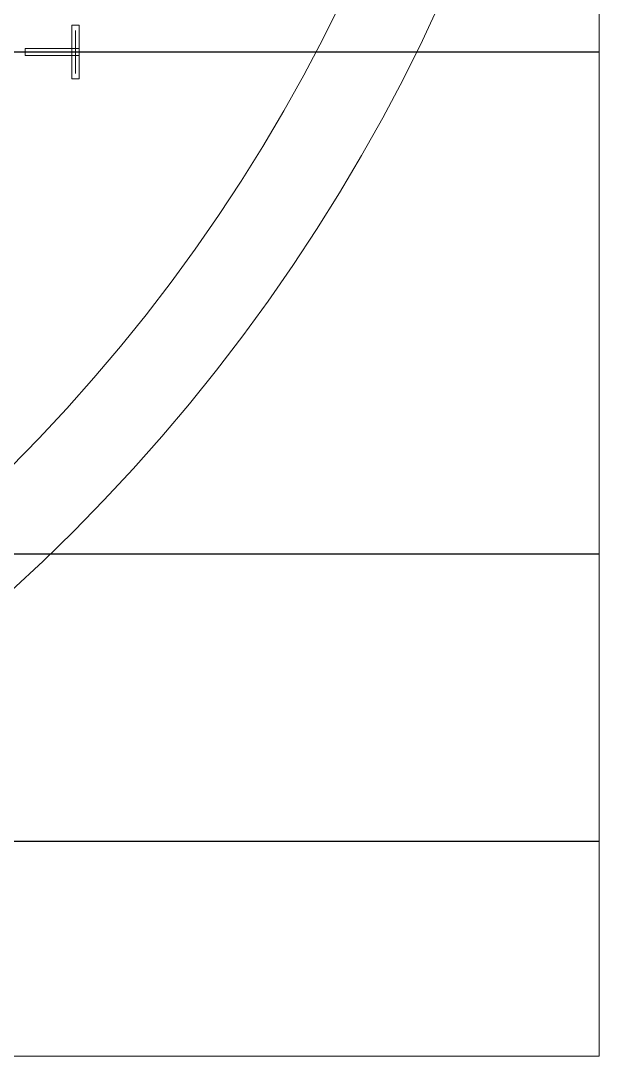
# Model space of a CAD drawing. Extents: x -17000 to 83000, y -71302 to 39000.
# Drawn here: x 66875 to 83000, y -61000 to -32126 of the extents above; entities that cross this region are included whole.
import ezdxf

# ---------------------------------------------------------------- set-up
doc = ezdxf.new("R2010")
doc.units = 0
doc.layers.get('0').update_dxf_attribs({"lineweight": 25, "true_color": 0xffffff})
for name, color, linetype, lineweight, true_color in [('Alighners', 3, 'Continuous', 5, 0x00ff00), ('Boundaries', 6, 'Continuous', 5, 0xff00ff), ('Dicing', 1, 'Continuous', 25, 0xff0000)]:
    doc.layers.add(name, color=color, linetype=linetype, lineweight=lineweight, true_color=true_color)

# ---------------------------------------------------------------- blocks, each defined once
blk = doc.blocks.new('T_alignment$1')
at = {"layer": 'Alighners'}
for points in [[(-600, 700), (600, 700)], [(0, -600), (0, 600)]]:
    blk.add_lwpolyline(points, dxfattribs=at)

msp = doc.modelspace()

# ---------------------------------------------------------------- linework, layer by layer
at = {"layer": 'Alighners'}
msp.add_lwpolyline([(68300.136, -33750.973), (68300.136, -33100.973), (67000.136, -33100.973), (67000.136, -32900.973), (68300.136, -32900.973), (68300.136, -32250.973), (68500.136, -32250.973), (68500.136, -33750.973)], close=True, dxfattribs=at)
for points in [[(68300.136, -32250.973), (68300.136, -33750.973)], [(68500.136, -32250.973), (68300.136, -32250.973)], [(68500.136, -33750.973), (68500.136, -32250.973)], [(68500.136, -32900.973), (67000.136, -32900.973)], [(67000.136, -32900.973), (67000.136, -33100.973)], [(68500.136, -33100.973), (68500.136, -32900.973)], [(67000.136, -33100.973), (68500.136, -33100.973)], [(68300.136, -33750.973), (68500.136, -33750.973)]]:
    msp.add_lwpolyline(points, dxfattribs=at)
at = {"layer": 'Boundaries'}
for p, q in [((83000, -61000), (83000, 39000)), ((-17000, -61000), (83000, -61000))]:
    msp.add_line(p, q, dxfattribs=at)
for radius in [50000, 47500]:
    msp.add_circle((33000, -11000), radius, dxfattribs=at)
at = {"layer": 'Dicing'}
for p, q in [((83000, -33000), (-17000, -33000)), ((83000, -47000), (44000, -47000)), ((44000, -55001.466), (83000, -55001.466))]:
    msp.add_line(p, q, dxfattribs=at)

# ---------------------------------------------------------------- block references
at = {"rotation": 270}
msp.add_blockref('T_alignment$1', (67700.136, -33000.973), dxfattribs=at)

doc.saveas('drawing.dxf')
